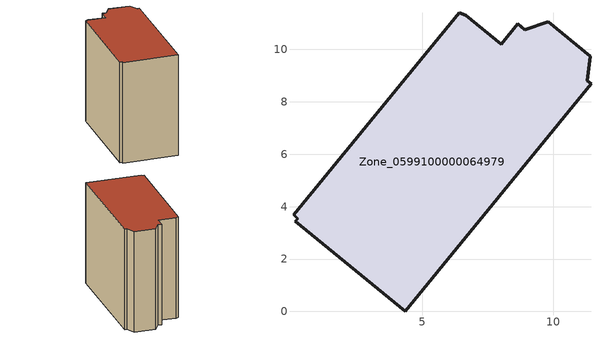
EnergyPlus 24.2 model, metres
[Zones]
Zone_0599100000064979
 floor ground (C_G): 6.67,11.31 8.02,10.2 8.65,10.97 8.92,10.75 9.81,11.05 11.42,9.74 11.3,8.81 11.45,8.69 4.37,0 0.17,3.44 0.26,3.54 0.09,3.69 6.43,11.41 z0
 wall outside (C_F): 0.17,3.44 4.37,0 11.45,8.69 11.3,8.81 11.42,9.74 9.81,11.05 8.92,10.75 8.65,10.97 8.02,10.2 6.67,11.31 6.43,11.41 0.09,3.69 0.26,3.54 0.17,3.44 z0:10.17
 roof outside (C_R): 8.02,10.2 6.67,11.31 6.43,11.41 0.09,3.69 0.26,3.54 0.17,3.44 4.37,0 11.45,8.69 11.3,8.81 11.42,9.74 9.81,11.05 8.92,10.75 8.65,10.97 z10.17
[BUILDING]
Pand.0599100000064979: North Axis=0; Terrain=City; Loads Convergence Tolerance Value=0.04; Temperature Convergence Tolerance Value=0.4; Solar Distribution=FullExterior; Maximum Number of Warmup Days=25; Minimum Number of Warmup Days=1
[Site:Location]
Rotterdam.The.Hague.AP_ZH_NLD Design_Conditions: Latitude=51.96; Longitude=4.45; Time Zone=1; Elevation=-4.5
[SITE:GROUNDTEMPERATURE:BUILDINGSURFACE]
18, 18, 18, 18, 18, 18, 18, 18, 18, 18, 18, 18
[MATERIAL] Thermal Absorptance=0.9; Solar Absorptance=0.7; Visible Absorptance=0.7
Name | Roughness | Thickness | Conductivity | Density | Specific Heat
G.TC.1946 | MediumSmooth | 0.15 | 1 | 540 | 1210
F.TC.1946 | Rough | 0.3 | 0.857143 | 1920 | 840
R.TC.1946 | MediumRough | 0.2 | 0.909091 | 1500 | 1000
[CONSTRUCTION]
C_G: G.TC.1946
C_F: F.TC.1946
C_R: R.TC.1946
[ZONE]
Zone_0599100000064979: Type=1; Multiplier=1; Ceiling Height=Autocalculate; Volume=Autocalculate; Floor Area=autocalculate; Part of Total Floor Area=Yes
[ZONEINFILTRATION:DESIGNFLOWRATE]
Infil_Zone_0599100000064979: Zone or ZoneList or Space or SpaceList=Zone_0599100000064979; Schedule=AlwaysOn; Design Flow Rate Calculation Method=Flow/Area; Flow Rate per Floor Area=0.003; Constant Term Coefficient=1; Temperature Term Coefficient=0; Velocity Term Coefficient=0; Velocity Squared Term Coefficient=0
[HVACTEMPLATE:ZONE:IDEALLOADSAIRSYSTEM]
Zone_0599100000064979: Maximum Heating Supply Air Temperature=50; Minimum Cooling Supply Air Temperature=13; Maximum Heating Supply Air Humidity Ratio=0.0156; Minimum Cooling Supply Air Humidity Ratio=0.0077; Heating Limit=NoLimit; Cooling Limit=NoLimit; Dehumidification Control Type=ConstantSensibleHeatRatio; Cooling Sensible Heat Ratio=0.7; Dehumidification Setpoint=60; Humidification Control Type=None; Humidification Setpoint=30; Outdoor Air Method=None; Outdoor Air Flow Rate per Person=0.00944; Outdoor Air Flow Rate per Zone Floor Area=0; Outdoor Air Flow Rate per Zone=0; Demand Controlled Ventilation Type=None; Outdoor Air Economizer Type=NoEconomizer; Heat Recovery Type=None; Sensible Heat Recovery Effectiveness=0.7; Latent Heat Recovery Effectiveness=0.65
[ZONECONTROL:THERMOSTAT]
ThermostatControl_Zone_0599100000064979: Zone or ZoneList=Zone_0599100000064979; Control Type Schedule=DualSetpointControlType; Control 1=Thermostat_Zone_0599100000064979; Temperature Difference Between Cutout And Setpoint=0
[THERMOSTATSETPOINT:DUALSETPOINT]
Thermostat_Zone_0599100000064979: Heating Setpoint Temperature Schedule=HeatingSetpoint_Zone_0599100000064979; Cooling Setpoint Temperature Schedule=CoolingSetpoint_Zone_0599100000064979
[SCHEDULE:COMPACT]
HeatingSetpoint_Zone_0599100000064979: Through: 12/31, For: AllDays, Until: 24:00, 21
CoolingSetpoint_Zone_0599100000064979: Through: 12/31, For: AllDays, Until: 24:00, 24
DualSetpointControlType: Through: 12/31, For: AllDays, Until: 24:00, 4
AlwaysOn: Through: 12/31, For: AllDays, Until: 24:00, 1
